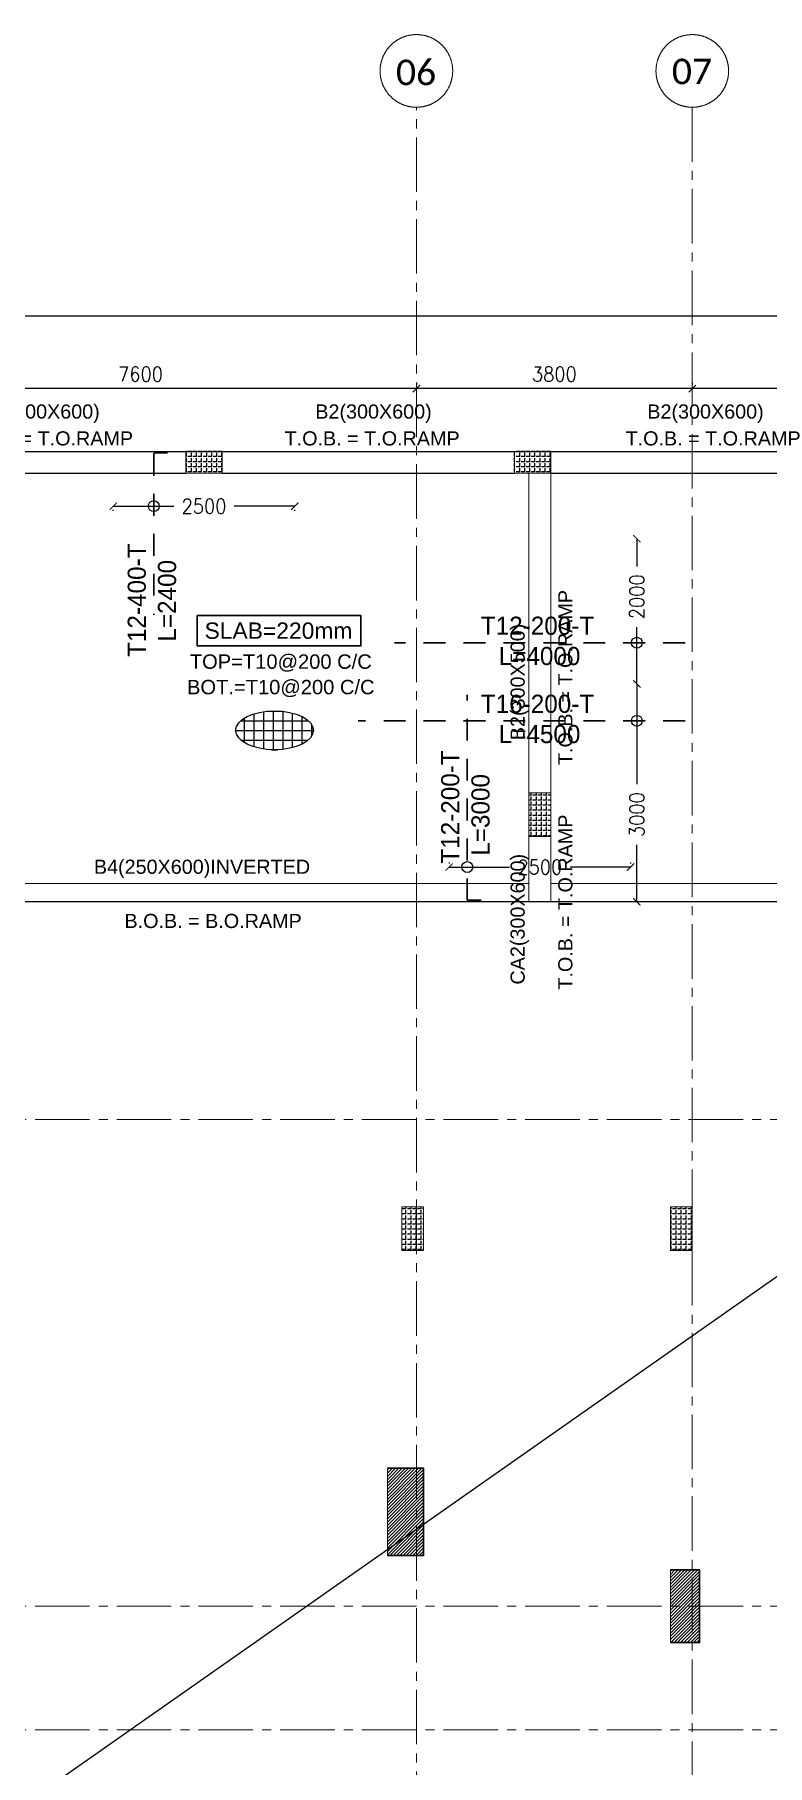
# Model space of a CAD drawing. Header units: millimetres. Extents: x -967280 to 3852, y 2833 to 1955156.
# Drawn here: x -410887 to -400794, y 604946 to 628777 of the extents above; entities that cross this region are included whole.
import ezdxf
from ezdxf.enums import TextEntityAlignment as Align

# ---------------------------------------------------------------- set-up
doc = ezdxf.new("R2010")
doc.units = ezdxf.units.MM
doc.header["$LTSCALE"] = 1000
doc.header["$PDMODE"] = 35
doc.header["$PDSIZE"] = 25
for name, pattern in [('$0$DASHED2', [0.375, 0.25, -0.125]), ('B05-FIRST FLOOR PLAN$0$DLINE', [0.55, 0.3, -0.25]), ('Columns_Structural070816$0$CENTER2', [1.125, 0.75, -0.125, 0.125, -0.125]), ('HRZN_Line-Ptrn-Sold', [9144001.0, 9144000.0, -1])]:
    doc.linetypes.add(name, pattern=pattern)
for name, color, linetype in [('_N-DIM 3', 7, 'Continuous'), ('B05-FIRST FLOOR PLAN$0$STR_ROOF RFT$0$S-SYMB', 30, 'Continuous'), ('S - col hach', 1, 'Continuous'), ('S - dot', 1, 'Continuous'), ('S -Beams', 2, 'Continuous'), ('ST-LEVEL', 3, 'Continuous')]:
    doc.layers.add(name, color=color, linetype=linetype)
for name, color, linetype, lineweight in [('A-AX-ATT-100', 7, 'HRZN_Line-Ptrn-Sold', 18), ('BEAMS', 3, 'HRZN_Line-Ptrn-Sold', 18), ('S - column', 6, 'Continuous', 60), ('S-TEXT-1', 3, 'Continuous', 20), ('S-TEXT-3', 8, 'Continuous', 13), ('ST-000-AXIS', 9, 'Columns_Structural070816$0$CENTER2', 9), ('ST-203-SLAB-TXT', 7, 'Continuous', 30), ('ST-206-SLAB-DIM', 1, 'Continuous', 20), ('ST-RFT-BOT', 2, '$0$DASHED2', 30), ('ST-RFT-TOP', 5, '$0$DASHED2', 30)]:
    doc.layers.add(name, color=color, linetype=linetype, lineweight=lineweight)
doc.styles.add('Arial_3', font='arial.ttf', dxfattribs={"height": 7999.15942})
doc.styles.add('B05-FIRST FLOOR PLAN$0$XS-Roof RFT$0$T25-100', font='STENCIL.shx', dxfattribs={"height": 250})
doc.styles.add('Calibri_2', font='calibri.ttf', dxfattribs={"height": 300})
doc.styles.add('ISO', font='isocp2.shx', dxfattribs={"width": 0.8})
doc.styles.add('STRECTURAL', font='arial.ttf')
doc.styles.add('TUNELNO', font='romans.shx', dxfattribs={"width": 0.9})
doc.styles.add('XREF-ST-FRAMING 1ST FLOOR$0$STRECTURAL', font='arial.ttf')
doc.dimstyles.new('Copy(2) of DSEC', dxfattribs={"dimtxt": 200, "dimasz": 100, "dimexe": 50, "dimexo": 80, "dimgap": 100, "dimtad": 1, "dimdec": 0, "dimrnd": 5, "dimzin": 0, "dimdsep": 46, "dimtxsty": 'TUNELNO', "dimblk": 'ARCHTICK', "dimcen": 0.09, "dimclrd": 1, "dimclre": 1, "dimclrt": 3, "dimadec": 0, "dimazin": 0, "dimtfac": 0.78125, "dimtdec": 0, "dimtix": 1, "dimtmove": 2, "dimatfit": 3, "dimldrblk": 'ARCHTICK', "dimfxl": 1, "dimtolj": 1, "dimtzin": 0, "dimarcsym": 0})

# ---------------------------------------------------------------- blocks, each defined once
blk = doc.blocks.new('A$C46269fcd new')
at = {"layer": 'S - col hach', "true_color": 0xcd6928}
h = blk.add_hatch(dxfattribs=at)
h.set_pattern_fill('ANGLE', color=32, scale=10, angle=90)
h.set_pattern_definition([(90, (-416898.87, -510539.72), (-69.85, 4e-15), [50.8, -19.05]), (180, (-416898.87, -510539.72), (-9e-15, -69.85), [50.8, -19.05])])
h.paths.add_polyline_path([(37050, 31100), (36750, 31100), (36750, 30500), (37050, 30500)])
h = blk.add_hatch(dxfattribs=at)
h.set_pattern_fill('ANGLE', color=32, scale=10, angle=90)
h.set_pattern_definition([(90, (-416598.87, -510439.72), (-69.85, 4e-15), [50.8, -19.05]), (180, (-416598.87, -510439.72), (-9e-15, -69.85), [50.8, -19.05])])
h.paths.add_polyline_path([(35300, 25400), (35000, 25400), (35000, 24800), (35300, 24800)])
h = blk.add_hatch(dxfattribs=at)
h.set_pattern_fill('ANGLE', color=32, scale=10, angle=90)
h.set_pattern_definition([(90, (-416998.87, -510439.72), (-69.85, 4e-15), [50.8, -19.05]), (180, (-416998.87, -510439.72), (-9e-15, -69.85), [50.8, -19.05])])
h.paths.add_polyline_path([(39000, 25400), (38700, 25400), (38700, 24800), (39000, 24800)])
at = {"layer": 'S - column', "lineweight": 15}
for points in [[(37050, 31100), (36750, 31100), (36750, 30500), (37050, 30500)], [(35300, 25400), (35000, 25400), (35000, 24800), (35300, 24800)], [(39000, 25400), (38700, 25400), (38700, 24800), (39000, 24800)]]:
    blk.add_lwpolyline(points, close=True, dxfattribs=at)
blk = doc.blocks.new('FROM FOUNDATION TO UPPER LOWER BASEMENT_COLUMNS(new2)')
at = {"layer": 'S - col hach'}
h = blk.add_hatch(dxfattribs=at)
h.set_pattern_fill('ANSI31', color=256, scale=10)
h.set_pattern_definition([(45, (193250.144, -595212.31), (-22.4506403, 22.4506403), [])])
h.paths.add_polyline_path([(452199, 631040), (452199, 632240), (451699, 632240), (451699, 631040)])
h = blk.add_hatch(dxfattribs=at)
h.set_pattern_fill('ANSI31', color=256, scale=10)
h.set_pattern_definition([(45, (193250.144, -596912.31), (-22.4506403, 22.4506403), [])])
h.paths.add_polyline_path([(455999, 629840), (455999, 630840), (455599, 630840), (455599, 629840)])
at = {"layer": 'S - column', "lineweight": 15}
for points in [[(452199, 632240), (451699, 632240), (451699, 631040), (452199, 631040)], [(455599, 629840), (455999, 629840), (455999, 630840), (455599, 630840)]]:
    blk.add_lwpolyline(points, close=True, dxfattribs=at)
at = {"layer": 'ST-RFT-BOT', "color": 7, "linetype": 'Continuous', "ltscale": 30}
for points in [[(451699, 632240), (452199, 632240), (452199, 631040), (451699, 631040)], [(455599, 630840), (455999, 630840), (455999, 629840), (455599, 629840)]]:
    blk.add_lwpolyline(points, dxfattribs=at)
blk = doc.blocks.new('str col s')
at = {"layer": 'S - col hach', "true_color": 0xcd6928}
h = blk.add_hatch(dxfattribs=at)
h.set_pattern_fill('ANGLE', color=32, scale=10, angle=90)
h.set_pattern_definition([(90, (613528.686, -423037.37), (-69.85, 4e-15), [50.8, -19.05]), (180, (613528.686, -423037.37), (-9e-15, -69.85), [50.8, -19.05])])
h.paths.add_polyline_path([(5275, -300), (5275, 0), (4775, 0), (4775, -300)])
h = blk.add_hatch(dxfattribs=at)
h.set_pattern_fill('ANGLE', color=32, scale=10, angle=90)
h.set_pattern_definition([(90, (613578.686, -423037.37), (-69.85, 4e-15), [50.8, -19.05]), (180, (613578.686, -423037.37), (-9e-15, -69.85), [50.8, -19.05])])
h.paths.add_polyline_path([(9300, 0), (9300, -300), (9800, -300), (9800, 0)])
at = {"layer": 'S - column', "lineweight": 15}
for points in [[(5275, 0), (4775, 0), (4775, -300), (5275, -300)], [(9800, 0), (9300, 0), (9300, -300), (9800, -300)]]:
    blk.add_lwpolyline(points, close=True, dxfattribs=at)
blk = doc.blocks.new('_ArchTick')
at = {"color": 0, "linetype": 'ByBlock', "const_width": 0.15}
blk.add_lwpolyline([(-0.5, -0.5), (0.5, 0.5)], dxfattribs=at)
blk = doc.blocks.new('*D1003')
at = {"layer": 'Defpoints', "color": 0, "transparency": 16777216}
for p in [(-402562, 619837), (-402592, 616837), (-402562, 616837)]:
    blk.add_point(p, dxfattribs=at)
at = {"layer": 'ST-206-SLAB-DIM', "color": 1, "lineweight": -2, "transparency": 16777216}
for p, q in [((-402592, 619837), (-402592, 618455)), ((-402592, 616837), (-402592, 617620))]:
    blk.add_line(p, q, dxfattribs=at)
at = {"layer": 'ST-206-SLAB-DIM', "color": 1, "lineweight": -2, "transparency": 16777216, "xscale": 100, "yscale": 100, "zscale": 100}
for p, rotation in [((-402592, 619837), 90), ((-402592, 616837), 270)]:
    blk.add_blockref('_ArchTick', p, dxfattribs=dict(at, rotation=rotation))
at = {"layer": 'ST-206-SLAB-DIM', "color": 3, "transparency": 16777216, "insert": (-402592, 618037), "char_height": 200, "attachment_point": 5, "rotation": 90, "style": 'TUNELNO'}
blk.add_mtext('\\A1;3000', dxfattribs=at)
blk = doc.blocks.new('*D1004')
at = {"layer": 'Defpoints', "color": 0, "transparency": 16777216}
for p in [(-405179, 617299), (-402679, 617315), (-402679, 617299)]:
    blk.add_point(p, dxfattribs=at)
at = {"layer": 'ST-206-SLAB-DIM', "color": 1, "lineweight": -2, "transparency": 16777216}
for p, q in [((-405179, 617379), (-405179, 617365)), ((-405179, 617315), (-404346, 617315)), ((-402679, 617315), (-403512, 617315)), ((-402679, 617379), (-402679, 617365))]:
    blk.add_line(p, q, dxfattribs=at)
at = {"layer": 'ST-206-SLAB-DIM', "color": 1, "lineweight": -2, "transparency": 16777216, "xscale": 100, "yscale": 100, "zscale": 100, "rotation": 180}
blk.add_blockref('_ArchTick', (-405179, 617315), dxfattribs=at)
at = {"layer": 'ST-206-SLAB-DIM', "color": 1, "lineweight": -2, "transparency": 16777216, "xscale": 100, "yscale": 100, "zscale": 100}
blk.add_blockref('_ArchTick', (-402679, 617315), dxfattribs=at)
at = {"layer": 'ST-206-SLAB-DIM', "color": 3, "transparency": 16777216, "insert": (-403929, 617315), "char_height": 200, "attachment_point": 5, "style": 'TUNELNO'}
blk.add_mtext('\\A1;2500', dxfattribs=at)
blk = doc.blocks.new('*D1005')
at = {"layer": 'Defpoints', "color": 0, "transparency": 16777216}
for p in [(-402562, 621837), (-402592, 619837), (-402562, 619837)]:
    blk.add_point(p, dxfattribs=at)
at = {"layer": 'ST-206-SLAB-DIM', "color": 1, "lineweight": -2, "transparency": 16777216}
for p, q in [((-402592, 621837), (-402592, 621455)), ((-402592, 619837), (-402592, 620620))]:
    blk.add_line(p, q, dxfattribs=at)
at = {"layer": 'ST-206-SLAB-DIM', "color": 1, "lineweight": -2, "transparency": 16777216, "xscale": 100, "yscale": 100, "zscale": 100}
for p, rotation in [((-402592, 621837), 90), ((-402592, 619837), 270)]:
    blk.add_blockref('_ArchTick', p, dxfattribs=dict(at, rotation=rotation))
at = {"layer": 'ST-206-SLAB-DIM', "color": 3, "transparency": 16777216, "insert": (-402592, 621037), "char_height": 200, "attachment_point": 5, "rotation": 90, "style": 'TUNELNO'}
blk.add_mtext('\\A1;2000', dxfattribs=at)
blk = doc.blocks.new('*D1012')
at = {"layer": 'Defpoints', "color": 0, "transparency": 16777216}
for p in [(-409804, 622301), (-407304, 622301), (-407304, 622284)]:
    blk.add_point(p, dxfattribs=at)
at = {"layer": 'ST-206-SLAB-DIM', "color": 1, "lineweight": -2, "transparency": 16777216}
for p, q in [((-409804, 622284), (-408971, 622284)), ((-409804, 622221), (-409804, 622234)), ((-407304, 622284), (-408137, 622284)), ((-407304, 622221), (-407304, 622234))]:
    blk.add_line(p, q, dxfattribs=at)
at = {"layer": 'ST-206-SLAB-DIM', "color": 1, "lineweight": -2, "transparency": 16777216, "xscale": 100, "yscale": 100, "zscale": 100, "rotation": 180}
blk.add_blockref('_ArchTick', (-409804, 622284), dxfattribs=at)
at = {"layer": 'ST-206-SLAB-DIM', "color": 1, "lineweight": -2, "transparency": 16777216, "xscale": 100, "yscale": 100, "zscale": 100}
blk.add_blockref('_ArchTick', (-407304, 622284), dxfattribs=at)
at = {"layer": 'ST-206-SLAB-DIM', "color": 3, "transparency": 16777216, "insert": (-408554, 622284), "char_height": 200, "attachment_point": 5, "style": 'TUNELNO'}
blk.add_mtext('\\A1;2500', dxfattribs=at)
blk = doc.blocks.new('00_block1010')
at = {"layer": 'S-TEXT-1', "style": 'ISO', "width": 0.8}
for tag, p in [('LINE_1', (40.7, 75.2)), ('LINE_2', (40.7, 44.3))]:
    blk.add_attdef(tag, text='', height=22.5, dxfattribs=at).set_placement(p, align=Align.CENTER)
at = {"layer": 'S-TEXT-3', "style": 'ISO', "width": 0.8}
blk.add_attdef('LINE_3', text='', height=18, dxfattribs=at).set_placement((40.7, 13.4), align=Align.CENTER)
blk = doc.blocks.new('Grid - HRZN_G-Datm-Grid-Head-1554275-FIRST FLOOR FFL_1_')
at = {"layer": 'A-AX-ATT-100'}
blk.add_circle((0, 0), 5, dxfattribs=at)
blk = doc.blocks.new('*D1489')
at = {"layer": '_N-DIM 3', "color": 1, "linetype": 'Continuous', "lineweight": -2, "ltscale": 30, "transparency": 16777216}
for p, q in [((555899, 747185), (555899, 747155)), ((563099, 747105), (555899, 747105)), ((563099, 747185), (563099, 747155))]:
    blk.add_line(p, q, dxfattribs=at)
at = {"layer": 'Defpoints', "color": 0, "linetype": 'Continuous', "ltscale": 30, "transparency": 16777216}
for p in [(555899, 747105), (555899, 747105), (563099, 747105)]:
    blk.add_point(p, dxfattribs=at)
at = {"layer": '_N-DIM 3', "color": 1, "linetype": 'Continuous', "lineweight": -2, "ltscale": 30, "transparency": 16777216, "xscale": 100, "yscale": 100, "zscale": 100, "rotation": 180}
blk.add_blockref('_ArchTick', (555899, 747105), dxfattribs=at)
at = {"layer": '_N-DIM 3', "color": 1, "linetype": 'Continuous', "lineweight": -2, "ltscale": 30, "transparency": 16777216, "xscale": 100, "yscale": 100, "zscale": 100}
blk.add_blockref('_ArchTick', (563099, 747105), dxfattribs=at)
at = {"layer": '_N-DIM 3', "color": 3, "linetype": 'Continuous', "ltscale": 30, "transparency": 16777216, "insert": (559499, 747305), "char_height": 200, "attachment_point": 5, "style": 'TUNELNO'}
blk.add_mtext('\\A1;7200', dxfattribs=at)
blk = doc.blocks.new('*D1490')
at = {"layer": '_N-DIM 3', "color": 1, "linetype": 'Continuous', "lineweight": -2, "ltscale": 30, "transparency": 16777216}
for p, q in [((552099, 747185), (552099, 747155)), ((555899, 747105), (552099, 747105)), ((555899, 747185), (555899, 747155))]:
    blk.add_line(p, q, dxfattribs=at)
at = {"layer": 'Defpoints', "color": 0, "linetype": 'Continuous', "ltscale": 30, "transparency": 16777216}
for p in [(552099, 747105), (552099, 747105), (555899, 747105)]:
    blk.add_point(p, dxfattribs=at)
at = {"layer": '_N-DIM 3', "color": 1, "linetype": 'Continuous', "lineweight": -2, "ltscale": 30, "transparency": 16777216, "xscale": 100, "yscale": 100, "zscale": 100, "rotation": 180}
blk.add_blockref('_ArchTick', (552099, 747105), dxfattribs=at)
at = {"layer": '_N-DIM 3', "color": 1, "linetype": 'Continuous', "lineweight": -2, "ltscale": 30, "transparency": 16777216, "xscale": 100, "yscale": 100, "zscale": 100}
blk.add_blockref('_ArchTick', (555899, 747105), dxfattribs=at)
at = {"layer": '_N-DIM 3', "color": 3, "linetype": 'Continuous', "ltscale": 30, "transparency": 16777216, "insert": (553999, 747305), "char_height": 200, "attachment_point": 5, "style": 'TUNELNO'}
blk.add_mtext('\\A1;3800', dxfattribs=at)
blk = doc.blocks.new('*D1491')
at = {"layer": '_N-DIM 3', "color": 1, "linetype": 'Continuous', "lineweight": -2, "ltscale": 30, "transparency": 16777216}
for p, q in [((544499, 747185), (544499, 747155)), ((552099, 747105), (544499, 747105)), ((552099, 747185), (552099, 747155))]:
    blk.add_line(p, q, dxfattribs=at)
at = {"layer": 'Defpoints', "color": 0, "linetype": 'Continuous', "ltscale": 30, "transparency": 16777216}
for p in [(544499, 747105), (544499, 747105), (552099, 747105)]:
    blk.add_point(p, dxfattribs=at)
at = {"layer": '_N-DIM 3', "color": 1, "linetype": 'Continuous', "lineweight": -2, "ltscale": 30, "transparency": 16777216, "xscale": 100, "yscale": 100, "zscale": 100, "rotation": 180}
blk.add_blockref('_ArchTick', (544499, 747105), dxfattribs=at)
at = {"layer": '_N-DIM 3', "color": 1, "linetype": 'Continuous', "lineweight": -2, "ltscale": 30, "transparency": 16777216, "xscale": 100, "yscale": 100, "zscale": 100}
blk.add_blockref('_ArchTick', (552099, 747105), dxfattribs=at)
at = {"layer": '_N-DIM 3', "color": 3, "linetype": 'Continuous', "ltscale": 30, "transparency": 16777216, "insert": (548299, 747305), "char_height": 200, "attachment_point": 5, "style": 'TUNELNO'}
blk.add_mtext('\\A1;7600', dxfattribs=at)
blk = doc.blocks.new('*D1496')
at = {"layer": '_N-DIM 3', "color": 1, "linetype": 'Continuous', "lineweight": -2, "ltscale": 30, "transparency": 16777216}
for p, q in [((516899, 748185), (516899, 748155)), ((563099, 748105), (516899, 748105)), ((563099, 748185), (563099, 748155))]:
    blk.add_line(p, q, dxfattribs=at)
at = {"layer": 'Defpoints', "color": 0, "linetype": 'Continuous', "ltscale": 30, "transparency": 16777216}
for p in [(516899, 748105), (516899, 748105), (563099, 748105)]:
    blk.add_point(p, dxfattribs=at)
at = {"layer": '_N-DIM 3', "color": 1, "linetype": 'Continuous', "lineweight": -2, "ltscale": 30, "transparency": 16777216, "xscale": 100, "yscale": 100, "zscale": 100, "rotation": 180}
blk.add_blockref('_ArchTick', (516899, 748105), dxfattribs=at)
at = {"layer": '_N-DIM 3', "color": 1, "linetype": 'Continuous', "lineweight": -2, "ltscale": 30, "transparency": 16777216, "xscale": 100, "yscale": 100, "zscale": 100}
blk.add_blockref('_ArchTick', (563099, 748105), dxfattribs=at)
at = {"layer": '_N-DIM 3', "color": 3, "linetype": 'Continuous', "ltscale": 30, "transparency": 16777216, "insert": (539999, 748305), "char_height": 200, "attachment_point": 5, "style": 'TUNELNO'}
blk.add_mtext('\\A1;46200', dxfattribs=at)
blk = doc.blocks.new('AXES-00')
at = {"layer": 'ST-000-AXIS'}
for p, q in [((552098.9, 695813.8), (552098.9, 750979.6)), ((555898.9, 750979.6), (555898.9, 695813.8)), ((575723.2, 737039.7), (505674.3, 737039.7)), ((575723.2, 730339.7), (505674.3, 730339.7)), ((575723.2, 728639.7), (505674.3, 728639.7))]:
    blk.add_line(p, q, dxfattribs=at)
at = {"layer": 'A-AX-ATT-100', "xscale": 99.99999999999993, "yscale": 99.99999999999993, "zscale": 99.99999999999993}
blk.add_blockref('Grid - HRZN_G-Datm-Grid-Head-1554275-FIRST FLOOR FFL_1_', (552098.9, 751479.6), dxfattribs=at)
at = {"layer": 'A-AX-ATT-100', "xscale": 99.99999999999993, "yscale": 99.99999999999993, "zscale": 99.99999999999993, "rotation": 180}
blk.add_blockref('Grid - HRZN_G-Datm-Grid-Head-1554275-FIRST FLOOR FFL_1_', (555898.9, 751479.6), dxfattribs=at)
at = {"layer": 'A-AX-ATT-100', "linetype": 'Continuous', "lineweight": 13, "char_height": 350, "width": 673.417, "attachment_point": 1, "style": 'Calibri_2'}
for s, insert in [('06', (551817.7, 751634.5)), ('07', (555618, 751647.5))]:
    blk.add_mtext(s, dxfattribs=dict(at, insert=insert))
at = {"layer": '_N-DIM 3', "color": 3, "linetype": 'Continuous', "ltscale": 30}
for base, p1, p2, picture, middle in [((516898.9, 748104.7), (563098.9, 748104.7), (516898.9, 748104.7), '*D1496', (539998.9, 748304.7)), ((544498.9, 747104.7), (552098.9, 747104.7), (544498.9, 747104.7), '*D1491', (548298.9, 747304.7)), ((552098.9, 747104.7), (555898.9, 747104.7), (552098.9, 747104.7), '*D1490', (553998.9, 747304.7)), ((555898.9, 747104.7), (563098.9, 747104.7), (555898.9, 747104.7), '*D1489', (559498.9, 747304.7))]:
    dim = blk.add_linear_dim(base=base, p1=p1, p2=p2, dimstyle='Copy(2) of DSEC', dxfattribs=at)
    dim.commit()
    dim.dimension.update_dxf_attribs({"geometry": picture, "text_midpoint": middle})

msp = doc.modelspace()

# ---------------------------------------------------------------- hatches: boundary and pattern name
at = {"layer": 'ST-LEVEL'}
h = msp.add_hatch(dxfattribs=at)
h.set_pattern_fill('NET', color=6, scale=1057.870248)
h.set_pattern_definition([(0, (-434441.7, 656353.61), (0, 132.23378), []), (90, (-434441.7, 656353.61), (-132.23378, 8e-15), [])])
edge = h.paths.add_edge_path()
edge.add_ellipse((-407582.7, 619198.2), major_axis=(535.4, 0), ratio=0.4996806, start_angle=0, end_angle=360)

# ---------------------------------------------------------------- linework, layer by layer
at = {"layer": 'B05-FIRST FLOOR PLAN$0$STR_ROOF RFT$0$S-SYMB'}
for centre in [(-409245.7, 622284.4), (-402592.3, 620404), (-402592.3, 619329.2), (-404928.5, 617314.8)]:
    msp.add_circle(centre, 75, dxfattribs=at)
at = {"layer": 'BEAMS'}
for p, q in [((-404078.7, 618337.4), (-404078.7, 622737.4)), ((-403778.7, 622737.4), (-403778.7, 618337.4)), ((-404078.7, 616837.4), (-404078.7, 617737.4)), ((-403778.7, 617737.4), (-403778.7, 616837.4)), ((-413028.7, 617087.4), (-404078.7, 617087.4)), ((-403778.7, 617087.4), (-394763.4, 617087.4)), ((-413028.7, 616837.4), (-404078.7, 616837.4)), ((-394763.4, 616837.4), (-403778.7, 616837.4))]:
    msp.add_line(p, q, dxfattribs=at)
at = {"layer": 'S - dot'}
msp.add_line((-393293.7, 616837.4), (-439828.7, 584237.4), dxfattribs=at)
msp.add_line((-393293.7, 616837.4), (-439828.7, 584237.4), dxfattribs=at)
at = {"layer": 'S -Beams', "ltscale": 30}
for p, q in [((-412828.7, 623037.4), (-408803.7, 623037.4)), ((-408303.7, 623037.4), (-404278.7, 623037.4)), ((-403778.7, 623037.4), (-399671, 623037.4)), ((-412828.7, 622737.4), (-408803.7, 622737.4)), ((-408303.7, 622737.4), (-404278.7, 622737.4)), ((-403778.7, 622737.4), (-399671, 622737.4))]:
    msp.add_line(p, q, dxfattribs=at)
at = {"layer": 'S -Beams', "color": 6, "ltscale": 30}
msp.add_lwpolyline([(-446928.7, 623037.4), (-392993.7, 623037.4), (-392993.7, 616837.4), (-413028.7, 616837.4), (-413028.7, 613637.4), (-417228.7, 613637.4), (-417228.7, 614837.4), (-423078.7, 614837.4), (-423078.7, 612537.4), (-430728.7, 612537.4), (-430728.7, 616037.4), (-435928.7, 616037.4), (-435928.7, 614237.4), (-439928.7, 614237.4), (-439928.7, 608037.4), (-440628.7, 608037.4), (-440628.7, 593037.4), (-439928.7, 593037.4), (-439928.7, 586837.4), (-439828.7, 586837.4), (-439828.7, 584237.4), (-392993.7, 584237.4), (-392993.7, 578037.4), (-446928.7, 578037.4)], close=True, dxfattribs=at)
at = {"layer": 'ST-203-SLAB-TXT'}
msp.add_lwpolyline([(-408646.7, 620779), (-406392.9, 620779), (-406392.9, 620359.9), (-408646.7, 620359.9)], close=True, dxfattribs=at)
at = {"layer": 'ST-LEVEL'}
msp.add_ellipse((-407582.7, 619198.2), major_axis=(535.4, 0), ratio=0.4996806, dxfattribs=at)
at = {"layer": 'ST-RFT-TOP', "linetype": 'B05-FIRST FLOOR PLAN$0$DLINE'}
msp.add_lwpolyline([(-409055.7, 623017.4), (-409230.7, 623017.4, 0.4142136), (-409245.7, 623002.4), (-409245.7, 620787.4)], format="xyb", dxfattribs=at)
for points in [[(-401928.7, 620404), (-405928.7, 620404)], [(-404738.5, 616857.4), (-404928.5, 616857.4), (-404928.5, 619687.4)], [(-401928.7, 619329.2), (-406428.7, 619329.2)]]:
    msp.add_lwpolyline(points, dxfattribs=at)

# ---------------------------------------------------------------- block references
at = {"layer": 'S - column', "color": 7, "true_color": 0xffffff}
msp.add_blockref('A$C46269fcd new', (-440828.7, 587237.4), dxfattribs=at)
at = {"layer": 'S - column'}
msp.add_blockref('FROM FOUNDATION TO UPPER LOWER BASEMENT_COLUMNS(new2)', (-857727.6, -23202.4), dxfattribs=at)
at = {"layer": 'S -Beams'}
msp.add_blockref('AXES-00', (-957727.6, -123202.4), dxfattribs=at)
at = {"layer": 'ST-LEVEL'}
ref = msp.add_blockref('00_block1010', (-407726.3, 619491.4), dxfattribs=dict(at, xscale=5.652994139727763, yscale=5.652994139727763, zscale=5.652994139727763))
ref.add_attrib('LINE_1', 'TOP=T10@200 C/C', dxfattribs={"layer": 'S-TEXT-1', "height": 198.351, "style": 'STRECTURAL'}).set_placement((-407496.4, 619985.7), align=Align.BOTTOM_CENTER)
ref.add_attrib('LINE_2', 'BOT.=T10@200 C/C', dxfattribs={"layer": 'S-TEXT-1', "height": 198.351, "style": 'STRECTURAL'}).set_placement((-407496.4, 619694.5), align=Align.CENTER)
at = {"layer": 'ST-RFT-BOT', "color": 1, "linetype": 'Continuous'}
msp.add_blockref('str col s', (-413578.7, 623037.4), dxfattribs=at)

# ---------------------------------------------------------------- texts
at = {"layer": 'BEAMS', "color": 7, "style": 'Arial_3'}
for p in [(-410791.2, 623587.7), (-406219.4, 623587.7), (-401646.6, 623587.7)]:
    msp.add_text('B2(300X600)', height=194.734, dxfattribs=at).set_placement(p, align=Align.MIDDLE_CENTER)
at = {"layer": 'BEAMS', "style": 'Arial_3'}
for s, p in [('T.O.B. = T.O.RAMP', (-410736.4, 623061.9)), ('T.O.B. = T.O.RAMP', (-406238.3, 623061.9)), ('T.O.B. = T.O.RAMP', (-401541.8, 623061.9)), ('B4(250X600)INVERTED', (-408581.6, 617163.8)), ('B.O.B. = B.O.RAMP', (-408428.7, 616417.8))]:
    msp.add_text(s, height=194.734, dxfattribs=at).set_placement(p, align=Align.BOTTOM_CENTER)
for s, p in [('T.O.B. = T.O.RAMP', (-403421.9, 619925)), ('B2(300X500)', (-404078.7, 619863.9)), ('T.O.B. = T.O.RAMP', (-403421.9, 616832.7)), ('CA2(300X600)', (-404078.7, 616596.9))]:
    msp.add_text(s, height=194.734, rotation=90, dxfattribs=at).set_placement(p, align=Align.BOTTOM_CENTER)
at = {"layer": 'ST-203-SLAB-TXT', "style": 'B05-FIRST FLOOR PLAN$0$XS-Roof RFT$0$T25-100'}
for s, p in [('T12-400-T', (-409354.9, 620209.1)), ('L=2400', (-408938.3, 620419.6)), ('T12-200-T', (-405037.8, 617362.2)), ('L=3000', (-404621.1, 617471.6))]:
    msp.add_text(s, height=250, rotation=90, dxfattribs=at).set_placement(p)
for s, p in [('T12-200-T', (-404740.6, 620513.3)), ('L=4000', (-404494.8, 620096.6)), ('T16-200-T', (-404740.6, 619438.5)), ('L=4500', (-404494.8, 619021.8))]:
    msp.add_text(s, height=250, dxfattribs=at).set_placement(p)
at = {"layer": 'ST-203-SLAB-TXT', "insert": (-407528.3, 620568.8), "char_height": 224.99, "attachment_point": 5, "style": 'XREF-ST-FRAMING 1ST FLOOR$0$STRECTURAL'}
msp.add_mtext('SLAB=220mm', dxfattribs=at)

# ---------------------------------------------------------------- dimensions: what is measured, and where the dimension line sits
at = {"layer": 'ST-206-SLAB-DIM'}
for base, p1, p2, angle, picture, middle in [((-407303.7, 622284.4), (-409803.7, 622300.6), (-407303.7, 622300.6), 0, '*D1012', (-408553.7, 622284.4)), ((-402592.4, 619837.4), (-402562.4, 621837.4), (-402562.4, 619837.4), 270, '*D1005', (-402592.4, 621037.4)), ((-402592.4, 616837.4), (-402562.4, 619837.4), (-402562.4, 616837.4), 270, '*D1003', (-402592.4, 618037.4)), ((-402678.7, 617314.8), (-405178.7, 617298.6), (-402678.7, 617298.6), 0, '*D1004', (-403928.7, 617314.8))]:
    dim = msp.add_linear_dim(base=base, p1=p1, p2=p2, angle=angle, dimstyle='Copy(2) of DSEC', dxfattribs=at)
    dim.commit()
    dim.dimension.update_dxf_attribs({"geometry": picture, "text_midpoint": middle, "dimtype": 161})

doc.saveas('drawing.dxf')
